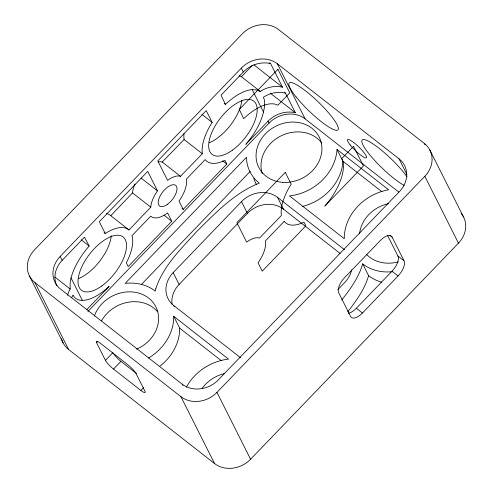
<?xml version="1.0" encoding="UTF-8"?>
<svg xmlns="http://www.w3.org/2000/svg" width="493" height="493" viewBox="0 0 493 493"><rect width="100%" height="100%" fill="white"/><g stroke="black" fill="none" stroke-linecap="round" stroke-linejoin="round"><path stroke-width="0.74" d="M263.472 112.059C264.513 107.234 265.665 101.866 263.391 97.213A26.178 22.604 -26.7 0 1 285.453 93.091L295.344 112.755A26.178 22.604 -26.7 0 0 268.063 121.179L245.791 144.332A43.852 20.484 -52 0 0 263.472 112.059L252.176 89.59A45.553 21.279 -52 0 0 225.449 104.387L224.272 103.462M56.806 285.848A26.178 22.604 -26.7 0 1 62.186 260.316L84.457 237.164L89.171 246.044A45.553 21.279 -52 0 0 71.029 277.892L70.098 283.296L70.179 288.997A26.178 22.604 -26.7 0 0 67.529 295.319M392.175 271.705A43.637 37.671 -26.7 0 1 362.657 263.878C358.842 277.436 350.295 289.015 341.803 300.003M362.657 263.878L368.591 275.673C364.777 289.231 356.229 300.816 347.738 311.804M106.488 213.598A42.977 20.077 -52 0 1 110.789 215.712L132.531 192.911A23.498 10.975 -52 0 1 134.971 184.037M129.03 229.966L150.772 207.165A23.498 10.975 -52 0 1 157.489 190.871L147.703 171.422L99.303 221.727L105.243 233.528A42.977 20.077 -52 0 1 129.03 229.966L110.789 215.712M182.921 385.532L182.237 384.17L60.633 289.157A26.178 22.604 -26.7 0 1 60.208 256.378L241.354 68.077A26.178 22.604 -26.7 0 1 277.411 63.807L399.022 158.826L406.885 174.46M252.176 89.59L256.428 89.929L260.236 91.433A26.178 22.604 -26.7 0 1 282.489 87.193L270.614 63.591A26.178 22.604 -26.7 0 0 243.332 72.009L221.061 95.161L225.449 104.387M239 75.756A45.553 21.279 -52 0 1 241.416 76.729L252.262 65.458M86.916 309.481L109.187 286.334A43.852 20.484 -52 0 1 82.325 300.36C78.529 300.594 74.572 298.703 73.038 295.085A26.178 22.604 -26.7 0 0 71.805 297.501M171.774 221.271L128.192 266.571L126.319 262.837A42.484 19.843 -52 0 0 132.013 235.648L150.766 216.15A26.542 12.399 -52 0 0 167.595 212.951L171.774 221.271L164.126 215.293M183.199 209.396L226.78 164.089L224.9 160.354A42.484 19.843 -52 0 1 205.156 159.615L186.403 179.107A26.542 12.399 -52 0 1 179.014 201.076L183.199 209.396L182.022 208.477M87.902 311.453L269.049 123.145A26.178 22.604 -26.7 0 1 305.112 118.875L398.886 192.147M141.208 284.689L250.302 171.287M96.542 342.672A8.726 1.664 43.9 0 1 100.64 343.485L128.001 364.863A8.726 1.664 43.9 0 1 136.062 373.552L144.967 391.251A8.726 1.664 43.9 0 1 140.862 390.431L113.501 369.054A8.726 1.664 43.9 0 1 105.44 360.371L96.542 342.672L97.602 341.569M174.257 306.72L173.598 305.407A26.178 22.604 -26.7 0 1 173.172 272.635L241.478 201.631A26.178 22.604 -26.7 0 1 277.534 197.366L344.416 249.624M105.44 360.371L112.866 352.655A8.726 1.664 43.9 0 0 120.927 361.338L136.388 373.423M172.02 304.082A26.178 22.604 -26.7 0 1 179.107 284.436L247.412 213.432A26.178 22.604 -26.7 0 1 283.469 209.168L340.108 253.42M113.501 369.054L120.927 361.338M140.862 390.431L143.512 387.677M34.966 282.618L180.894 396.637A26.178 22.604 -26.7 0 0 216.951 392.373L424.824 176.284A26.178 22.604 -26.7 0 0 424.405 143.512L278.477 29.494A26.178 22.604 -26.7 0 0 242.414 33.758L34.541 249.846A26.178 22.604 -26.7 0 0 34.966 282.618L68.595 349.488L214.523 463.506A26.178 22.604 -26.7 0 0 250.586 459.242L458.459 243.154A26.178 22.604 -26.7 0 0 461.06 213.284M337.902 289.607L344.841 282.397A26.178 22.604 -26.7 0 0 351.62 269.936M348.354 313.265A13.089 6.113 -52 0 0 356.365 308.254L392.003 271.212A13.089 6.113 -52 0 0 397.943 256.052L387.43 235.149M392.157 237.201A13.089 6.113 -52 0 0 380.276 240.566L344.644 277.608A13.089 6.113 -52 0 0 338.703 292.768L350.572 316.37A13.089 6.113 -52 0 0 362.447 313.006L398.085 275.963A13.089 6.113 -52 0 0 404.026 260.803L392.157 237.201L389.945 235.475M158.087 161.889A23.498 10.975 -52 0 1 162.228 162.043L184.099 139.513A42.977 20.077 -52 0 1 183.988 133.578M180.469 176.297L202.34 153.767A42.977 20.077 -52 0 1 212.15 122.4L206.21 110.598L157.815 160.909L167.602 180.358A23.498 10.975 -52 0 1 180.469 176.297L162.228 162.043M269.424 62.66L270.614 63.591M253.889 64.848L282.489 87.193M284.264 92.16L285.453 93.091M270.324 93.208L295.344 112.755M336.996 149.471L388.595 189.78A49.368 42.626 -26.7 0 0 344.274 238.698L289.551 195.943A49.368 42.626 -26.7 0 0 336.996 149.471L342.931 161.273L381.927 191.74M241.416 76.729L260.236 91.433M397.943 256.052L404.026 260.803M201.89 114.382L212.15 122.4M392.003 271.212L398.085 275.963M222.663 160.872L226.78 164.089M184.099 139.513L202.34 153.767M356.365 308.254L362.447 313.006M141.01 177.998L157.489 190.871M132.531 192.911L150.772 207.165M104.066 232.61L105.243 233.528M173.598 305.407L240.479 357.665M81.191 239.808L89.171 246.044M148.516 358.066A49.368 42.626 -26.7 0 0 173.739 316.333L228.462 359.089A49.368 42.626 -26.7 0 0 186.397 387.134M173.739 316.333L179.674 328.135L221.166 360.556M54.889 277.054L70.179 288.997M429.865 150.057L463.5 216.926M424.405 143.512L425.089 144.874M424.824 176.284L458.459 243.154M277.411 63.807L305.112 118.875M241.354 68.077L243.332 72.009M268.063 121.179L269.049 123.145M277.534 197.366L283.469 209.168M241.478 201.631L247.412 213.432M173.172 272.635L179.107 284.436M216.951 392.373L250.586 459.242M180.894 396.637L214.523 463.506M60.208 256.378L62.186 260.316M71.029 277.892L82.325 300.36M29.5 276.074L63.135 342.943M182.237 384.17A26.178 22.604 -26.7 0 0 218.294 379.9L399.441 191.598A26.178 22.604 -26.7 0 0 399.022 158.826M68.595 349.488A26.178 22.604 -26.7 0 1 61.52 338.673M202.105 388.416A33.82 29.198 -26.7 0 1 224.568 373.565M94.36 316.068A33.82 29.198 -26.7 0 1 148.676 298.099A33.82 29.198 -26.7 0 1 136.641 349.106M101.62 320.74A33.82 29.198 -26.7 0 1 157.52 311.681M398.153 261.894A33.82 29.198 -26.7 0 1 366.348 254.203M359.557 233.793A33.82 29.198 -26.7 0 1 388.57 203.634M262.184 173.462A33.82 29.198 -26.7 0 1 280.572 136.117A33.82 29.198 -26.7 0 1 321.732 143.001M111.245 235.648A33.82 15.794 -52 0 1 78.51 278.613M241.847 100.412A33.82 15.794 -52 0 1 209.174 142.785M404.198 185.417A33.82 6.446 43.9 0 1 368.031 152.639A33.82 6.446 43.9 0 1 371.389 142.853A33.82 6.446 43.9 0 1 407.113 176.925M179.674 328.135A49.368 42.626 -26.7 0 1 160.065 366.028M342.931 161.273A49.368 42.626 -26.7 0 1 302.499 206.444M256.428 184.579A43.637 37.671 -26.7 0 1 253.803 178.25M381.835 282.243A43.637 37.671 -26.7 0 1 368.591 275.673M155.837 288.639L155.357 291.153A43.637 37.671 -26.7 0 0 125.16 283.401L246.494 157.273A43.637 37.671 -26.7 0 0 259.293 183.113C234.403 193.022 215.355 213.019 196.719 231.55C181.153 248.829 163.177 265.967 155.837 288.639M277.904 69.285L239.302 109.415L243.69 118.634A45.553 21.279 -52 0 1 277.898 105.237L289.779 92.887L277.904 69.285M285.256 172.359L236.862 222.67L246.642 242.118A23.498 10.975 -52 0 1 259.509 238.057L281.386 215.527A42.977 20.077 -52 0 1 291.19 184.16L285.256 172.359M353.549 146.292L341.815 158.487A43.852 20.484 -52 0 1 324.832 206.092L363.44 165.962L353.549 146.292M284.202 221.375L265.45 240.867A26.542 12.399 -52 0 1 258.061 262.837L262.245 271.156L305.826 225.849L303.947 222.115A42.484 19.843 -52 0 1 284.202 221.375M282.329 182.318A33.82 29.198 -26.7 0 0 320.253 139.445A33.82 29.198 -26.7 0 0 264.384 134.965A33.82 29.198 -26.7 0 0 282.329 182.318M101.804 285.934A33.82 15.794 -52 0 0 123.503 237.281A33.82 15.794 -52 0 0 81.493 267.514A33.82 15.794 -52 0 0 101.804 285.934M167.417 204.318A13.089 6.113 -52 0 0 175.816 185.485A13.089 6.113 -52 0 0 159.553 197.188A13.089 6.113 -52 0 0 167.417 204.318M232.468 150.112A33.82 15.794 -52 0 0 254.166 101.453A33.82 15.794 -52 0 0 212.156 131.693A33.82 15.794 -52 0 0 232.468 150.112M350.209 144.985A13.089 2.496 43.9 0 0 366.268 157.877A13.089 2.496 43.9 0 0 354.553 143.186A13.089 2.496 43.9 0 0 350.209 144.985M296.04 96.862A33.82 6.446 43.9 0 0 337.52 130.164A33.82 6.446 43.9 0 0 307.256 92.216A33.82 6.446 43.9 0 0 296.04 96.862"/></g></svg>
